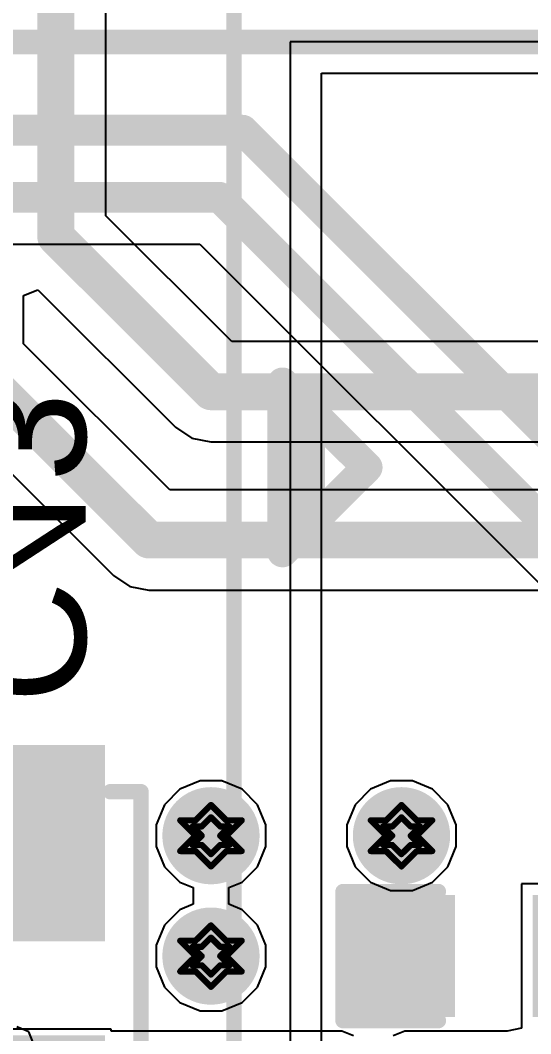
# Model space of a CAD drawing. Header units: inches. Extents: x -2.7 to 10.9, y -2.9 to 7.4.
# Drawn here: x 2.0883 to 2.2542, y 0.2539 to 0.5836 of the extents above; entities that cross this region are included whole.
import ezdxf

# ---------------------------------------------------------------- set-up
doc = ezdxf.new("R2010")
doc.units = ezdxf.units.IN
doc.header["$MEASUREMENT"] = 0
for name, color, linetype in [('Board Outline', 216, 'Continuous'), ('Bottom Layer', 5, 'Continuous'), ('Bottom Overlay', 54, 'Continuous'), ('Bottom Paste', 16, 'Continuous'), ('Bottom Solder', 6, 'Continuous'), ('Drill Drawing', 1, 'Continuous'), ('Layer 2', 16, 'Continuous'), ('Layer 3', 76, 'Continuous'), ('Top Layer', 1, 'Continuous'), ('Top Overlay', 2, 'Continuous'), ('Top Solder', 216, 'Continuous'), ('Via Holes', 16, 'Continuous')]:
    doc.layers.add(name, color=color, linetype=linetype)
doc.styles.add('Arial', font='', dxfattribs={"height": 0.2})
doc.styles.get('Arial').set_extended_font_data('Arial')

# ---------------------------------------------------------------- blocks, each defined once
blk = doc.blocks.new('53261_0871_246')
at = {"layer": 'Top Overlay'}
blk.add_hatch(color=2, dxfattribs=at).paths.add_polyline_path([(-0.0165, -0.124), (0.0175, -0.124), (0.0175, -0.11025), (-0.0165, -0.11025)])
for points in [[(-0.0275, -0.124, 0.01, 0.01, 0), (0, -0.0965, 0.01, 0.01, 0)], [(0.0275, -0.124, 0.01, 0.01, 0), (0, -0.0965, 0.01, 0.01, 0)], [(0.0275, -0.124, 0.01, 0.01, 0), (-0.0275, -0.124, 0.01, 0.01, 0)], [(0.29823, -0.13976, 0.005, 0.005, 0), (-0.29823, -0.13976, 0.005, 0.005, 0)]]:
    blk.add_lwpolyline(points, format="xyseb", dxfattribs=at)
for points in [[(-0.0025, -0.0965, 0.005, 0.005, 1), (0.0025, -0.0965, 0.005, 0.005, 1)], [(-0.0025, -0.0965, 0.005, 0.005, 1), (0.0025, -0.0965, 0.005, 0.005, 1)], [(-0.03, -0.124, 0.005, 0.005, 1), (-0.025, -0.124, 0.005, 0.005, 1)], [(-0.03, -0.124, 0.005, 0.005, 1), (-0.025, -0.124, 0.005, 0.005, 1)], [(0.025, -0.124, 0.005, 0.005, 1), (0.03, -0.124, 0.005, 0.005, 1)], [(0.025, -0.124, 0.005, 0.005, 1), (0.03, -0.124, 0.005, 0.005, 1)]]:
    blk.add_lwpolyline(points, format="xyseb", close=True, dxfattribs=at)
blk = doc.blocks.new('C____A_B_303')
at = {"layer": 'Bottom Layer'}
for points in [[(-0.0752, 0.02224), (-0.01929, 0.02224), (-0.01929, -0.02224), (-0.0752, -0.02224)], [(0.01929, 0.02224), (0.0752, 0.02224), (0.0752, -0.02224), (0.01929, -0.02224)]]:
    blk.add_hatch(color=5, dxfattribs=at).paths.add_polyline_path(points)
at = {"layer": 'Bottom Paste'}
for points in [[(-0.0752, 0.02224), (-0.01929, 0.02224), (-0.01929, -0.02224), (-0.0752, -0.02224)], [(0.01929, 0.02224), (0.0752, 0.02224), (0.0752, -0.02224), (0.01929, -0.02224)]]:
    blk.add_hatch(color=16, dxfattribs=at).paths.add_polyline_path(points)
at = {"layer": 'Bottom Solder'}
for points in [[(-0.0792, 0.02624), (-0.01529, 0.02624), (-0.01529, -0.02624), (-0.0792, -0.02624)], [(0.01529, 0.02624), (0.0792, 0.02624), (0.0792, -0.02624), (0.01529, -0.02624)]]:
    blk.add_hatch(color=6, dxfattribs=at).paths.add_polyline_path(points)
at = {"layer": 'Bottom Overlay'}
for points in [[(-0.064, 0.038, 0.005, 0.005, 0), (-0.064, 0.03, 0.005, 0.005, 0)], [(-0.064, 0.038, 0.005, 0.005, 0), (0.064, 0.038, 0.005, 0.005, 0)], [(0.064, 0.038, 0.005, 0.005, 0), (0.064, 0.028, 0.005, 0.005, 0)], [(-0.09524, 0.01081, 0.00787, 0.00787, 0), (-0.09524, -0.01281, 0.00787, 0.00787, 0)], [(-0.10706, -0.001, 0.00787, 0.00787, 0), (-0.08343, -0.001, 0.00787, 0.00787, 0)], [(0.064, -0.028, 0.005, 0.005, 0), (0.064, -0.038, 0.005, 0.005, 0)], [(-0.064, -0.03, 0.005, 0.005, 0), (-0.064, -0.038, 0.005, 0.005, 0)], [(-0.064, -0.038, 0.005, 0.005, 0), (0.064, -0.038, 0.005, 0.005, 0)]]:
    blk.add_lwpolyline(points, format="xyseb", dxfattribs=at)
for points in [[(-0.06525, 0.038, 0.0025, 0.0025, 1), (-0.06275, 0.038, 0.0025, 0.0025, 1)], [(-0.06525, 0.038, 0.0025, 0.0025, 1), (-0.06275, 0.038, 0.0025, 0.0025, 1)], [(0.06275, 0.038, 0.0025, 0.0025, 1), (0.06525, 0.038, 0.0025, 0.0025, 1)], [(0.06275, 0.038, 0.0025, 0.0025, 1), (0.06525, 0.038, 0.0025, 0.0025, 1)], [(-0.06525, 0.03, 0.0025, 0.0025, 1), (-0.06275, 0.03, 0.0025, 0.0025, 1)], [(0.06275, 0.028, 0.0025, 0.0025, 1), (0.06525, 0.028, 0.0025, 0.0025, 1)], [(-0.09721, 0.01081, 0.00394, 0.00394, 1), (-0.09328, 0.01081, 0.00394, 0.00394, 1)], [(-0.10902, -0.001, 0.00394, 0.00394, 1), (-0.10509, -0.001, 0.00394, 0.00394, 1)], [(-0.0854, -0.001, 0.00394, 0.00394, 1), (-0.08146, -0.001, 0.00394, 0.00394, 1)], [(-0.09721, -0.01281, 0.00394, 0.00394, 1), (-0.09328, -0.01281, 0.00394, 0.00394, 1)], [(0.06275, -0.028, 0.0025, 0.0025, 1), (0.06525, -0.028, 0.0025, 0.0025, 1)], [(-0.06525, -0.03, 0.0025, 0.0025, 1), (-0.06275, -0.03, 0.0025, 0.0025, 1)], [(-0.06525, -0.038, 0.0025, 0.0025, 1), (-0.06275, -0.038, 0.0025, 0.0025, 1)], [(-0.06525, -0.038, 0.0025, 0.0025, 1), (-0.06275, -0.038, 0.0025, 0.0025, 1)], [(0.06275, -0.038, 0.0025, 0.0025, 1), (0.06525, -0.038, 0.0025, 0.0025, 1)], [(0.06275, -0.038, 0.0025, 0.0025, 1), (0.06525, -0.038, 0.0025, 0.0025, 1)]]:
    blk.add_lwpolyline(points, format="xyseb", close=True, dxfattribs=at)
blk = doc.blocks.new('C___0603_B_307')
at = {"layer": 'Bottom Layer'}
for points in [[(-0.045, -0.0175), (-0.045, 0.0175), (-0.015, 0.0175), (-0.015, -0.0175)], [(0.015, -0.0175), (0.015, 0.0175), (0.045, 0.0175), (0.045, -0.0175)]]:
    blk.add_hatch(color=5, dxfattribs=at).paths.add_polyline_path(points)
at = {"layer": 'Bottom Paste'}
for points in [[(-0.045, -0.0175), (-0.045, 0.0175), (-0.015, 0.0175), (-0.015, -0.0175)], [(0.015, -0.0175), (0.015, 0.0175), (0.045, 0.0175), (0.045, -0.0175)]]:
    blk.add_hatch(color=16, dxfattribs=at).paths.add_polyline_path(points)
at = {"layer": 'Bottom Solder'}
for points in [[(-0.04736, -0.01986), (-0.04736, 0.01986), (-0.01264, 0.01986), (-0.01264, -0.01986)], [(0.01264, -0.01986), (0.01264, 0.01986), (0.04736, 0.01986), (0.04736, -0.01986)]]:
    blk.add_hatch(color=6, dxfattribs=at).paths.add_polyline_path(points)
at = {"layer": 'Bottom Overlay'}
for points in [[(-0.049, -0.021, 0.005, 0.005, 0), (-0.049, 0.021, 0.005, 0.005, 0)], [(-0.049, 0.021, 0.005, 0.005, 0), (-0.018, 0.021, 0.005, 0.005, 0)], [(0.018, 0.021, 0.005, 0.005, 0), (0.049, 0.021, 0.005, 0.005, 0)], [(0.049, -0.021, 0.005, 0.005, 0), (0.049, 0.021, 0.005, 0.005, 0)], [(-0.049, -0.021, 0.005, 0.005, 0), (-0.018, -0.021, 0.005, 0.005, 0)], [(0.018, -0.021, 0.005, 0.005, 0), (0.049, -0.021, 0.005, 0.005, 0)]]:
    blk.add_lwpolyline(points, format="xyseb", dxfattribs=at)
for points in [[(-0.05025, 0.021, 0.0025, 0.0025, 1), (-0.04775, 0.021, 0.0025, 0.0025, 1)], [(-0.05025, 0.021, 0.0025, 0.0025, 1), (-0.04775, 0.021, 0.0025, 0.0025, 1)], [(-0.01925, 0.021, 0.0025, 0.0025, 1), (-0.01675, 0.021, 0.0025, 0.0025, 1)], [(0.01675, 0.021, 0.0025, 0.0025, 1), (0.01925, 0.021, 0.0025, 0.0025, 1)], [(0.04775, 0.021, 0.0025, 0.0025, 1), (0.05025, 0.021, 0.0025, 0.0025, 1)], [(0.04775, 0.021, 0.0025, 0.0025, 1), (0.05025, 0.021, 0.0025, 0.0025, 1)], [(-0.05025, -0.021, 0.0025, 0.0025, 1), (-0.04775, -0.021, 0.0025, 0.0025, 1)], [(-0.05025, -0.021, 0.0025, 0.0025, 1), (-0.04775, -0.021, 0.0025, 0.0025, 1)], [(-0.01925, -0.021, 0.0025, 0.0025, 1), (-0.01675, -0.021, 0.0025, 0.0025, 1)], [(0.01675, -0.021, 0.0025, 0.0025, 1), (0.01925, -0.021, 0.0025, 0.0025, 1)], [(0.04775, -0.021, 0.0025, 0.0025, 1), (0.05025, -0.021, 0.0025, 0.0025, 1)], [(0.04775, -0.021, 0.0025, 0.0025, 1), (0.05025, -0.021, 0.0025, 0.0025, 1)]]:
    blk.add_lwpolyline(points, format="xyseb", close=True, dxfattribs=at)

msp = doc.modelspace()

# ---------------------------------------------------------------- hatches: boundary and pattern name
at = {"layer": 'Bottom Layer'}
h = msp.add_hatch(color=5, dxfattribs=at)
edge = h.paths.add_edge_path()
edge.add_arc((2.15029, 0.31828), 0.01181, 0, 360)
h = msp.add_hatch(color=5, dxfattribs=at)
edge = h.paths.add_edge_path()
edge.add_arc((2.21221, 0.31828), 0.01181, 0, 360)
h = msp.add_hatch(color=5, dxfattribs=at)
edge = h.paths.add_edge_path()
edge.add_arc((2.15029, 0.27912), 0.01181, 0, 360)
at = {"layer": 'Bottom Solder'}
h = msp.add_hatch(color=6, dxfattribs=at)
edge = h.paths.add_edge_path()
edge.add_arc((2.15029, 0.31828), 0.01581, 0, 360)
h = msp.add_hatch(color=6, dxfattribs=at)
edge = h.paths.add_edge_path()
edge.add_arc((2.21221, 0.31828), 0.01581, 0, 360)
h = msp.add_hatch(color=6, dxfattribs=at)
edge = h.paths.add_edge_path()
edge.add_arc((2.15029, 0.27912), 0.01581, 0, 360)
at = {"layer": 'Layer 2'}
h = msp.add_hatch(color=16, dxfattribs=at)
edge = h.paths.add_edge_path()
edge.add_arc((2.15029, 0.31828), 0.01181, 0, 360)
h = msp.add_hatch(color=16, dxfattribs=at)
edge = h.paths.add_edge_path()
edge.add_arc((2.21221, 0.31828), 0.01181, 0, 360)
h = msp.add_hatch(color=16, dxfattribs=at)
edge = h.paths.add_edge_path()
edge.add_arc((2.15029, 0.27912), 0.01181, 0, 360)
at = {"layer": 'Layer 3'}
h = msp.add_hatch(color=76, dxfattribs=at)
edge = h.paths.add_edge_path()
edge.add_arc((2.15029, 0.31828), 0.01181, 0, 360)
h = msp.add_hatch(color=76, dxfattribs=at)
edge = h.paths.add_edge_path()
edge.add_arc((2.21221, 0.31828), 0.01181, 0, 360)
h = msp.add_hatch(color=76, dxfattribs=at)
edge = h.paths.add_edge_path()
edge.add_arc((2.15029, 0.27912), 0.01181, 0, 360)
at = {"layer": 'Top Layer'}
h = msp.add_hatch(color=1, dxfattribs=at)
edge = h.paths.add_edge_path()
edge.add_arc((2.15029, 0.31828), 0.01181, 0, 360)
h = msp.add_hatch(color=1, dxfattribs=at)
edge = h.paths.add_edge_path()
edge.add_arc((2.21221, 0.31828), 0.01181, 0, 360)
h = msp.add_hatch(color=1, dxfattribs=at)
edge = h.paths.add_edge_path()
edge.add_arc((2.15029, 0.27912), 0.01181, 0, 360)
at = {"layer": 'Top Solder'}
h = msp.add_hatch(color=216, dxfattribs=at)
edge = h.paths.add_edge_path()
edge.add_arc((2.15029, 0.31828), 0.01581, 0, 360)
h = msp.add_hatch(color=216, dxfattribs=at)
edge = h.paths.add_edge_path()
edge.add_arc((2.21221, 0.31828), 0.01581, 0, 360)
h = msp.add_hatch(color=216, dxfattribs=at)
edge = h.paths.add_edge_path()
edge.add_arc((2.15029, 0.27912), 0.01581, 0, 360)
at = {"layer": 'Via Holes'}
h = msp.add_hatch(color=7, dxfattribs=at)
edge = h.paths.add_edge_path()
edge.add_arc((2.15029, 0.31828), 0.00591, 0, 360)
h = msp.add_hatch(color=7, dxfattribs=at)
edge = h.paths.add_edge_path()
edge.add_arc((2.21221, 0.31828), 0.00591, 0, 360)
h = msp.add_hatch(color=7, dxfattribs=at)
edge = h.paths.add_edge_path()
edge.add_arc((2.15029, 0.27912), 0.00591, 0, 360)

# ---------------------------------------------------------------- linework, layer by layer
at = {"layer": 'Board Outline'}
msp.add_lwpolyline([(-2.49969, 1.37795, 0.005, 0.005, -0.740599), (2.8433, 0.25075, 0.005, 0.005, 0)], format="xyseb", dxfattribs=at)
at = {"layer": 'Bottom Layer'}
for p, q in [((1.68309, 0.51071), (2.14667, 0.51071)), ((2.14667, 0.51071), (2.29645, 0.36092)), ((2.29321, 0.30262), (2.25121, 0.30262)), ((2.25121, 0.30262), (2.25121, 0.25562)), ((2.1178, 0.25531), (2.06131, 0.25531)), ((2.1178, 0.25472), (2.1178, 0.25531)), ((2.19282, 0.25472), (2.1178, 0.25472)), ((2.19665, 0.25314), (2.19282, 0.25472)), ((2.21329, 0.25472), (2.20947, 0.25314)), ((2.24658, 0.25472), (2.21329, 0.25472)), ((2.25121, 0.25562), (2.24658, 0.25472))]:
    msp.add_line(p, q, dxfattribs=at)
for points in [[(2.021, 0.57652, 0.008, 0.008, 0), (2.27848, 0.57652, 0.008, 0.008, 0)], [(1.65645, 0.54781, 0.01, 0.01, 0), (2.16058, 0.54781, 0.01, 0.01, 0)], [(2.16058, 0.54781, 0.01, 0.01, 0), (2.33253, 0.37586, 0.01, 0.01, 0)], [(1.67675, 0.526, 0.01, 0.01, 0), (2.153, 0.526, 0.01, 0.01, 0)], [(2.153, 0.526, 0.01, 0.01, 0), (2.31175, 0.36725, 0.01, 0.01, 0)]]:
    msp.add_lwpolyline(points, format="xyseb", dxfattribs=at)
for points in [[(2.15808, 0.54781, 0.005, 0.005, 1), (2.16308, 0.54781, 0.005, 0.005, 1)], [(2.15808, 0.54781, 0.005, 0.005, 1), (2.16308, 0.54781, 0.005, 0.005, 1)], [(2.1505, 0.526, 0.005, 0.005, 1), (2.1555, 0.526, 0.005, 0.005, 1)], [(2.1505, 0.526, 0.005, 0.005, 1), (2.1555, 0.526, 0.005, 0.005, 1)]]:
    msp.add_lwpolyline(points, format="xyseb", close=True, dxfattribs=at)
at = {"layer": 'Drill Drawing'}
for points in [[(2.14529, 0.32328, 0.002, 0.002, 0), (2.15029, 0.32828, 0.002, 0.002, 0)], [(2.15029, 0.32828, 0.002, 0.002, 0), (2.15529, 0.32328, 0.002, 0.002, 0)], [(2.20721, 0.32328, 0.002, 0.002, 0), (2.21221, 0.32828, 0.002, 0.002, 0)], [(2.21221, 0.32828, 0.002, 0.002, 0), (2.21721, 0.32328, 0.002, 0.002, 0)], [(2.14029, 0.32328, 0.002, 0.002, 0), (2.14529, 0.31828, 0.002, 0.002, 0)], [(2.14029, 0.32328, 0.002, 0.002, 0), (2.14529, 0.32328, 0.002, 0.002, 0)], [(2.14729, 0.32128, 0.002, 0.002, 0), (2.15029, 0.32428, 0.002, 0.002, 0)], [(2.15029, 0.32428, 0.002, 0.002, 0), (2.15329, 0.32128, 0.002, 0.002, 0)], [(2.15529, 0.32328, 0.002, 0.002, 0), (2.16029, 0.32328, 0.002, 0.002, 0)], [(2.15529, 0.31828, 0.002, 0.002, 0), (2.16029, 0.32328, 0.002, 0.002, 0)], [(2.20221, 0.32328, 0.002, 0.002, 0), (2.20721, 0.31828, 0.002, 0.002, 0)], [(2.20221, 0.32328, 0.002, 0.002, 0), (2.20721, 0.32328, 0.002, 0.002, 0)], [(2.20921, 0.32128, 0.002, 0.002, 0), (2.21221, 0.32428, 0.002, 0.002, 0)], [(2.21221, 0.32428, 0.002, 0.002, 0), (2.21521, 0.32128, 0.002, 0.002, 0)], [(2.21721, 0.32328, 0.002, 0.002, 0), (2.22221, 0.32328, 0.002, 0.002, 0)], [(2.21721, 0.31828, 0.002, 0.002, 0), (2.22221, 0.32328, 0.002, 0.002, 0)], [(2.14429, 0.32128, 0.002, 0.002, 0), (2.14729, 0.31828, 0.002, 0.002, 0)], [(2.14429, 0.32128, 0.002, 0.002, 0), (2.14729, 0.32128, 0.002, 0.002, 0)], [(2.15329, 0.32128, 0.002, 0.002, 0), (2.15629, 0.32128, 0.002, 0.002, 0)], [(2.15329, 0.31828, 0.002, 0.002, 0), (2.15629, 0.32128, 0.002, 0.002, 0)], [(2.20621, 0.32128, 0.002, 0.002, 0), (2.20921, 0.31828, 0.002, 0.002, 0)], [(2.20621, 0.32128, 0.002, 0.002, 0), (2.20921, 0.32128, 0.002, 0.002, 0)], [(2.21521, 0.32128, 0.002, 0.002, 0), (2.21821, 0.32128, 0.002, 0.002, 0)], [(2.21521, 0.31828, 0.002, 0.002, 0), (2.21821, 0.32128, 0.002, 0.002, 0)], [(2.14029, 0.31328, 0.002, 0.002, 0), (2.14529, 0.31828, 0.002, 0.002, 0)], [(2.14429, 0.31528, 0.002, 0.002, 0), (2.14729, 0.31828, 0.002, 0.002, 0)], [(2.15329, 0.31828, 0.002, 0.002, 0), (2.15629, 0.31528, 0.002, 0.002, 0)], [(2.15529, 0.31828, 0.002, 0.002, 0), (2.16029, 0.31328, 0.002, 0.002, 0)], [(2.20221, 0.31328, 0.002, 0.002, 0), (2.20721, 0.31828, 0.002, 0.002, 0)], [(2.20621, 0.31528, 0.002, 0.002, 0), (2.20921, 0.31828, 0.002, 0.002, 0)], [(2.21521, 0.31828, 0.002, 0.002, 0), (2.21821, 0.31528, 0.002, 0.002, 0)], [(2.21721, 0.31828, 0.002, 0.002, 0), (2.22221, 0.31328, 0.002, 0.002, 0)], [(2.14029, 0.31328, 0.002, 0.002, 0), (2.14529, 0.31328, 0.002, 0.002, 0)], [(2.14429, 0.31528, 0.002, 0.002, 0), (2.14729, 0.31528, 0.002, 0.002, 0)], [(2.14529, 0.31328, 0.002, 0.002, 0), (2.15029, 0.30828, 0.002, 0.002, 0)], [(2.14729, 0.31528, 0.002, 0.002, 0), (2.15029, 0.31228, 0.002, 0.002, 0)], [(2.15029, 0.31228, 0.002, 0.002, 0), (2.15329, 0.31528, 0.002, 0.002, 0)], [(2.15029, 0.30828, 0.002, 0.002, 0), (2.15529, 0.31328, 0.002, 0.002, 0)], [(2.15329, 0.31528, 0.002, 0.002, 0), (2.15629, 0.31528, 0.002, 0.002, 0)], [(2.15529, 0.31328, 0.002, 0.002, 0), (2.16029, 0.31328, 0.002, 0.002, 0)], [(2.20221, 0.31328, 0.002, 0.002, 0), (2.20721, 0.31328, 0.002, 0.002, 0)], [(2.20621, 0.31528, 0.002, 0.002, 0), (2.20921, 0.31528, 0.002, 0.002, 0)], [(2.20721, 0.31328, 0.002, 0.002, 0), (2.21221, 0.30828, 0.002, 0.002, 0)], [(2.20921, 0.31528, 0.002, 0.002, 0), (2.21221, 0.31228, 0.002, 0.002, 0)], [(2.21221, 0.31228, 0.002, 0.002, 0), (2.21521, 0.31528, 0.002, 0.002, 0)], [(2.21221, 0.30828, 0.002, 0.002, 0), (2.21721, 0.31328, 0.002, 0.002, 0)], [(2.21521, 0.31528, 0.002, 0.002, 0), (2.21821, 0.31528, 0.002, 0.002, 0)], [(2.21721, 0.31328, 0.002, 0.002, 0), (2.22221, 0.31328, 0.002, 0.002, 0)], [(2.14529, 0.28412, 0.002, 0.002, 0), (2.15029, 0.28912, 0.002, 0.002, 0)], [(2.15029, 0.28912, 0.002, 0.002, 0), (2.15529, 0.28412, 0.002, 0.002, 0)], [(2.14029, 0.28412, 0.002, 0.002, 0), (2.14529, 0.27912, 0.002, 0.002, 0)], [(2.14029, 0.28412, 0.002, 0.002, 0), (2.14529, 0.28412, 0.002, 0.002, 0)], [(2.14729, 0.28212, 0.002, 0.002, 0), (2.15029, 0.28512, 0.002, 0.002, 0)], [(2.15029, 0.28512, 0.002, 0.002, 0), (2.15329, 0.28212, 0.002, 0.002, 0)], [(2.15529, 0.28412, 0.002, 0.002, 0), (2.16029, 0.28412, 0.002, 0.002, 0)], [(2.15529, 0.27912, 0.002, 0.002, 0), (2.16029, 0.28412, 0.002, 0.002, 0)], [(2.14429, 0.28212, 0.002, 0.002, 0), (2.14729, 0.27912, 0.002, 0.002, 0)], [(2.14429, 0.28212, 0.002, 0.002, 0), (2.14729, 0.28212, 0.002, 0.002, 0)], [(2.15329, 0.28212, 0.002, 0.002, 0), (2.15629, 0.28212, 0.002, 0.002, 0)], [(2.15329, 0.27912, 0.002, 0.002, 0), (2.15629, 0.28212, 0.002, 0.002, 0)], [(2.14029, 0.27412, 0.002, 0.002, 0), (2.14529, 0.27912, 0.002, 0.002, 0)], [(2.14429, 0.27612, 0.002, 0.002, 0), (2.14729, 0.27912, 0.002, 0.002, 0)], [(2.14429, 0.27612, 0.002, 0.002, 0), (2.14729, 0.27612, 0.002, 0.002, 0)], [(2.14729, 0.27612, 0.002, 0.002, 0), (2.15029, 0.27312, 0.002, 0.002, 0)], [(2.15029, 0.27312, 0.002, 0.002, 0), (2.15329, 0.27612, 0.002, 0.002, 0)], [(2.15329, 0.27912, 0.002, 0.002, 0), (2.15629, 0.27612, 0.002, 0.002, 0)], [(2.15329, 0.27612, 0.002, 0.002, 0), (2.15629, 0.27612, 0.002, 0.002, 0)], [(2.15529, 0.27912, 0.002, 0.002, 0), (2.16029, 0.27412, 0.002, 0.002, 0)], [(2.14029, 0.27412, 0.002, 0.002, 0), (2.14529, 0.27412, 0.002, 0.002, 0)], [(2.14529, 0.27412, 0.002, 0.002, 0), (2.15029, 0.26912, 0.002, 0.002, 0)], [(2.15029, 0.26912, 0.002, 0.002, 0), (2.15529, 0.27412, 0.002, 0.002, 0)], [(2.15529, 0.27412, 0.002, 0.002, 0), (2.16029, 0.27412, 0.002, 0.002, 0)]]:
    msp.add_lwpolyline(points, format="xyseb", dxfattribs=at)
for points in [[(2.14979, 0.32828, 0.001, 0.001, 1), (2.15079, 0.32828, 0.001, 0.001, 1)], [(2.14979, 0.32828, 0.001, 0.001, 1), (2.15079, 0.32828, 0.001, 0.001, 1)], [(2.21171, 0.32828, 0.001, 0.001, 1), (2.21271, 0.32828, 0.001, 0.001, 1)], [(2.21171, 0.32828, 0.001, 0.001, 1), (2.21271, 0.32828, 0.001, 0.001, 1)], [(2.13979, 0.32328, 0.001, 0.001, 1), (2.14079, 0.32328, 0.001, 0.001, 1)], [(2.13979, 0.32328, 0.001, 0.001, 1), (2.14079, 0.32328, 0.001, 0.001, 1)], [(2.14479, 0.32328, 0.001, 0.001, 1), (2.14579, 0.32328, 0.001, 0.001, 1)], [(2.14479, 0.32328, 0.001, 0.001, 1), (2.14579, 0.32328, 0.001, 0.001, 1)], [(2.14979, 0.32428, 0.001, 0.001, 1), (2.15079, 0.32428, 0.001, 0.001, 1)], [(2.14979, 0.32428, 0.001, 0.001, 1), (2.15079, 0.32428, 0.001, 0.001, 1)], [(2.15479, 0.32328, 0.001, 0.001, 1), (2.15579, 0.32328, 0.001, 0.001, 1)], [(2.15479, 0.32328, 0.001, 0.001, 1), (2.15579, 0.32328, 0.001, 0.001, 1)], [(2.15979, 0.32328, 0.001, 0.001, 1), (2.16079, 0.32328, 0.001, 0.001, 1)], [(2.15979, 0.32328, 0.001, 0.001, 1), (2.16079, 0.32328, 0.001, 0.001, 1)], [(2.20171, 0.32328, 0.001, 0.001, 1), (2.20271, 0.32328, 0.001, 0.001, 1)], [(2.20171, 0.32328, 0.001, 0.001, 1), (2.20271, 0.32328, 0.001, 0.001, 1)], [(2.20671, 0.32328, 0.001, 0.001, 1), (2.20771, 0.32328, 0.001, 0.001, 1)], [(2.20671, 0.32328, 0.001, 0.001, 1), (2.20771, 0.32328, 0.001, 0.001, 1)], [(2.21171, 0.32428, 0.001, 0.001, 1), (2.21271, 0.32428, 0.001, 0.001, 1)], [(2.21171, 0.32428, 0.001, 0.001, 1), (2.21271, 0.32428, 0.001, 0.001, 1)], [(2.21671, 0.32328, 0.001, 0.001, 1), (2.21771, 0.32328, 0.001, 0.001, 1)], [(2.21671, 0.32328, 0.001, 0.001, 1), (2.21771, 0.32328, 0.001, 0.001, 1)], [(2.22171, 0.32328, 0.001, 0.001, 1), (2.22271, 0.32328, 0.001, 0.001, 1)], [(2.22171, 0.32328, 0.001, 0.001, 1), (2.22271, 0.32328, 0.001, 0.001, 1)], [(2.14379, 0.32128, 0.001, 0.001, 1), (2.14479, 0.32128, 0.001, 0.001, 1)], [(2.14379, 0.32128, 0.001, 0.001, 1), (2.14479, 0.32128, 0.001, 0.001, 1)], [(2.14679, 0.32128, 0.001, 0.001, 1), (2.14779, 0.32128, 0.001, 0.001, 1)], [(2.14679, 0.32128, 0.001, 0.001, 1), (2.14779, 0.32128, 0.001, 0.001, 1)], [(2.15279, 0.32128, 0.001, 0.001, 1), (2.15379, 0.32128, 0.001, 0.001, 1)], [(2.15279, 0.32128, 0.001, 0.001, 1), (2.15379, 0.32128, 0.001, 0.001, 1)], [(2.15579, 0.32128, 0.001, 0.001, 1), (2.15679, 0.32128, 0.001, 0.001, 1)], [(2.15579, 0.32128, 0.001, 0.001, 1), (2.15679, 0.32128, 0.001, 0.001, 1)], [(2.20571, 0.32128, 0.001, 0.001, 1), (2.20671, 0.32128, 0.001, 0.001, 1)], [(2.20571, 0.32128, 0.001, 0.001, 1), (2.20671, 0.32128, 0.001, 0.001, 1)], [(2.20871, 0.32128, 0.001, 0.001, 1), (2.20971, 0.32128, 0.001, 0.001, 1)], [(2.20871, 0.32128, 0.001, 0.001, 1), (2.20971, 0.32128, 0.001, 0.001, 1)], [(2.21471, 0.32128, 0.001, 0.001, 1), (2.21571, 0.32128, 0.001, 0.001, 1)], [(2.21471, 0.32128, 0.001, 0.001, 1), (2.21571, 0.32128, 0.001, 0.001, 1)], [(2.21771, 0.32128, 0.001, 0.001, 1), (2.21871, 0.32128, 0.001, 0.001, 1)], [(2.21771, 0.32128, 0.001, 0.001, 1), (2.21871, 0.32128, 0.001, 0.001, 1)], [(2.14479, 0.31828, 0.001, 0.001, 1), (2.14579, 0.31828, 0.001, 0.001, 1)], [(2.14479, 0.31828, 0.001, 0.001, 1), (2.14579, 0.31828, 0.001, 0.001, 1)], [(2.14679, 0.31828, 0.001, 0.001, 1), (2.14779, 0.31828, 0.001, 0.001, 1)], [(2.14679, 0.31828, 0.001, 0.001, 1), (2.14779, 0.31828, 0.001, 0.001, 1)], [(2.15279, 0.31828, 0.001, 0.001, 1), (2.15379, 0.31828, 0.001, 0.001, 1)], [(2.15279, 0.31828, 0.001, 0.001, 1), (2.15379, 0.31828, 0.001, 0.001, 1)], [(2.15479, 0.31828, 0.001, 0.001, 1), (2.15579, 0.31828, 0.001, 0.001, 1)], [(2.15479, 0.31828, 0.001, 0.001, 1), (2.15579, 0.31828, 0.001, 0.001, 1)], [(2.20671, 0.31828, 0.001, 0.001, 1), (2.20771, 0.31828, 0.001, 0.001, 1)], [(2.20671, 0.31828, 0.001, 0.001, 1), (2.20771, 0.31828, 0.001, 0.001, 1)], [(2.20871, 0.31828, 0.001, 0.001, 1), (2.20971, 0.31828, 0.001, 0.001, 1)], [(2.20871, 0.31828, 0.001, 0.001, 1), (2.20971, 0.31828, 0.001, 0.001, 1)], [(2.21471, 0.31828, 0.001, 0.001, 1), (2.21571, 0.31828, 0.001, 0.001, 1)], [(2.21471, 0.31828, 0.001, 0.001, 1), (2.21571, 0.31828, 0.001, 0.001, 1)], [(2.21671, 0.31828, 0.001, 0.001, 1), (2.21771, 0.31828, 0.001, 0.001, 1)], [(2.21671, 0.31828, 0.001, 0.001, 1), (2.21771, 0.31828, 0.001, 0.001, 1)], [(2.13979, 0.31328, 0.001, 0.001, 1), (2.14079, 0.31328, 0.001, 0.001, 1)], [(2.13979, 0.31328, 0.001, 0.001, 1), (2.14079, 0.31328, 0.001, 0.001, 1)], [(2.14379, 0.31528, 0.001, 0.001, 1), (2.14479, 0.31528, 0.001, 0.001, 1)], [(2.14379, 0.31528, 0.001, 0.001, 1), (2.14479, 0.31528, 0.001, 0.001, 1)], [(2.14479, 0.31328, 0.001, 0.001, 1), (2.14579, 0.31328, 0.001, 0.001, 1)], [(2.14479, 0.31328, 0.001, 0.001, 1), (2.14579, 0.31328, 0.001, 0.001, 1)], [(2.14679, 0.31528, 0.001, 0.001, 1), (2.14779, 0.31528, 0.001, 0.001, 1)], [(2.14679, 0.31528, 0.001, 0.001, 1), (2.14779, 0.31528, 0.001, 0.001, 1)], [(2.14979, 0.31228, 0.001, 0.001, 1), (2.15079, 0.31228, 0.001, 0.001, 1)], [(2.14979, 0.31228, 0.001, 0.001, 1), (2.15079, 0.31228, 0.001, 0.001, 1)], [(2.15279, 0.31528, 0.001, 0.001, 1), (2.15379, 0.31528, 0.001, 0.001, 1)], [(2.15279, 0.31528, 0.001, 0.001, 1), (2.15379, 0.31528, 0.001, 0.001, 1)], [(2.15479, 0.31328, 0.001, 0.001, 1), (2.15579, 0.31328, 0.001, 0.001, 1)], [(2.15479, 0.31328, 0.001, 0.001, 1), (2.15579, 0.31328, 0.001, 0.001, 1)], [(2.15579, 0.31528, 0.001, 0.001, 1), (2.15679, 0.31528, 0.001, 0.001, 1)], [(2.15579, 0.31528, 0.001, 0.001, 1), (2.15679, 0.31528, 0.001, 0.001, 1)], [(2.15979, 0.31328, 0.001, 0.001, 1), (2.16079, 0.31328, 0.001, 0.001, 1)], [(2.15979, 0.31328, 0.001, 0.001, 1), (2.16079, 0.31328, 0.001, 0.001, 1)], [(2.20171, 0.31328, 0.001, 0.001, 1), (2.20271, 0.31328, 0.001, 0.001, 1)], [(2.20171, 0.31328, 0.001, 0.001, 1), (2.20271, 0.31328, 0.001, 0.001, 1)], [(2.20571, 0.31528, 0.001, 0.001, 1), (2.20671, 0.31528, 0.001, 0.001, 1)], [(2.20571, 0.31528, 0.001, 0.001, 1), (2.20671, 0.31528, 0.001, 0.001, 1)], [(2.20671, 0.31328, 0.001, 0.001, 1), (2.20771, 0.31328, 0.001, 0.001, 1)], [(2.20671, 0.31328, 0.001, 0.001, 1), (2.20771, 0.31328, 0.001, 0.001, 1)], [(2.20871, 0.31528, 0.001, 0.001, 1), (2.20971, 0.31528, 0.001, 0.001, 1)], [(2.20871, 0.31528, 0.001, 0.001, 1), (2.20971, 0.31528, 0.001, 0.001, 1)], [(2.21171, 0.31228, 0.001, 0.001, 1), (2.21271, 0.31228, 0.001, 0.001, 1)], [(2.21171, 0.31228, 0.001, 0.001, 1), (2.21271, 0.31228, 0.001, 0.001, 1)], [(2.21471, 0.31528, 0.001, 0.001, 1), (2.21571, 0.31528, 0.001, 0.001, 1)], [(2.21471, 0.31528, 0.001, 0.001, 1), (2.21571, 0.31528, 0.001, 0.001, 1)], [(2.21671, 0.31328, 0.001, 0.001, 1), (2.21771, 0.31328, 0.001, 0.001, 1)], [(2.21671, 0.31328, 0.001, 0.001, 1), (2.21771, 0.31328, 0.001, 0.001, 1)], [(2.21771, 0.31528, 0.001, 0.001, 1), (2.21871, 0.31528, 0.001, 0.001, 1)], [(2.21771, 0.31528, 0.001, 0.001, 1), (2.21871, 0.31528, 0.001, 0.001, 1)], [(2.22171, 0.31328, 0.001, 0.001, 1), (2.22271, 0.31328, 0.001, 0.001, 1)], [(2.22171, 0.31328, 0.001, 0.001, 1), (2.22271, 0.31328, 0.001, 0.001, 1)], [(2.14979, 0.30828, 0.001, 0.001, 1), (2.15079, 0.30828, 0.001, 0.001, 1)], [(2.14979, 0.30828, 0.001, 0.001, 1), (2.15079, 0.30828, 0.001, 0.001, 1)], [(2.21171, 0.30828, 0.001, 0.001, 1), (2.21271, 0.30828, 0.001, 0.001, 1)], [(2.21171, 0.30828, 0.001, 0.001, 1), (2.21271, 0.30828, 0.001, 0.001, 1)], [(2.14979, 0.28912, 0.001, 0.001, 1), (2.15079, 0.28912, 0.001, 0.001, 1)], [(2.14979, 0.28912, 0.001, 0.001, 1), (2.15079, 0.28912, 0.001, 0.001, 1)], [(2.13979, 0.28412, 0.001, 0.001, 1), (2.14079, 0.28412, 0.001, 0.001, 1)], [(2.13979, 0.28412, 0.001, 0.001, 1), (2.14079, 0.28412, 0.001, 0.001, 1)], [(2.14479, 0.28412, 0.001, 0.001, 1), (2.14579, 0.28412, 0.001, 0.001, 1)], [(2.14479, 0.28412, 0.001, 0.001, 1), (2.14579, 0.28412, 0.001, 0.001, 1)], [(2.14979, 0.28512, 0.001, 0.001, 1), (2.15079, 0.28512, 0.001, 0.001, 1)], [(2.14979, 0.28512, 0.001, 0.001, 1), (2.15079, 0.28512, 0.001, 0.001, 1)], [(2.15479, 0.28412, 0.001, 0.001, 1), (2.15579, 0.28412, 0.001, 0.001, 1)], [(2.15479, 0.28412, 0.001, 0.001, 1), (2.15579, 0.28412, 0.001, 0.001, 1)], [(2.15979, 0.28412, 0.001, 0.001, 1), (2.16079, 0.28412, 0.001, 0.001, 1)], [(2.15979, 0.28412, 0.001, 0.001, 1), (2.16079, 0.28412, 0.001, 0.001, 1)], [(2.14379, 0.28212, 0.001, 0.001, 1), (2.14479, 0.28212, 0.001, 0.001, 1)], [(2.14379, 0.28212, 0.001, 0.001, 1), (2.14479, 0.28212, 0.001, 0.001, 1)], [(2.14679, 0.28212, 0.001, 0.001, 1), (2.14779, 0.28212, 0.001, 0.001, 1)], [(2.14679, 0.28212, 0.001, 0.001, 1), (2.14779, 0.28212, 0.001, 0.001, 1)], [(2.15279, 0.28212, 0.001, 0.001, 1), (2.15379, 0.28212, 0.001, 0.001, 1)], [(2.15279, 0.28212, 0.001, 0.001, 1), (2.15379, 0.28212, 0.001, 0.001, 1)], [(2.15579, 0.28212, 0.001, 0.001, 1), (2.15679, 0.28212, 0.001, 0.001, 1)], [(2.15579, 0.28212, 0.001, 0.001, 1), (2.15679, 0.28212, 0.001, 0.001, 1)], [(2.14379, 0.27612, 0.001, 0.001, 1), (2.14479, 0.27612, 0.001, 0.001, 1)], [(2.14379, 0.27612, 0.001, 0.001, 1), (2.14479, 0.27612, 0.001, 0.001, 1)], [(2.14479, 0.27912, 0.001, 0.001, 1), (2.14579, 0.27912, 0.001, 0.001, 1)], [(2.14479, 0.27912, 0.001, 0.001, 1), (2.14579, 0.27912, 0.001, 0.001, 1)], [(2.14679, 0.27912, 0.001, 0.001, 1), (2.14779, 0.27912, 0.001, 0.001, 1)], [(2.14679, 0.27912, 0.001, 0.001, 1), (2.14779, 0.27912, 0.001, 0.001, 1)], [(2.14679, 0.27612, 0.001, 0.001, 1), (2.14779, 0.27612, 0.001, 0.001, 1)], [(2.14679, 0.27612, 0.001, 0.001, 1), (2.14779, 0.27612, 0.001, 0.001, 1)], [(2.15279, 0.27912, 0.001, 0.001, 1), (2.15379, 0.27912, 0.001, 0.001, 1)], [(2.15279, 0.27912, 0.001, 0.001, 1), (2.15379, 0.27912, 0.001, 0.001, 1)], [(2.15279, 0.27612, 0.001, 0.001, 1), (2.15379, 0.27612, 0.001, 0.001, 1)], [(2.15279, 0.27612, 0.001, 0.001, 1), (2.15379, 0.27612, 0.001, 0.001, 1)], [(2.15479, 0.27912, 0.001, 0.001, 1), (2.15579, 0.27912, 0.001, 0.001, 1)], [(2.15479, 0.27912, 0.001, 0.001, 1), (2.15579, 0.27912, 0.001, 0.001, 1)], [(2.15579, 0.27612, 0.001, 0.001, 1), (2.15679, 0.27612, 0.001, 0.001, 1)], [(2.15579, 0.27612, 0.001, 0.001, 1), (2.15679, 0.27612, 0.001, 0.001, 1)], [(2.13979, 0.27412, 0.001, 0.001, 1), (2.14079, 0.27412, 0.001, 0.001, 1)], [(2.13979, 0.27412, 0.001, 0.001, 1), (2.14079, 0.27412, 0.001, 0.001, 1)], [(2.14479, 0.27412, 0.001, 0.001, 1), (2.14579, 0.27412, 0.001, 0.001, 1)], [(2.14479, 0.27412, 0.001, 0.001, 1), (2.14579, 0.27412, 0.001, 0.001, 1)], [(2.14979, 0.27312, 0.001, 0.001, 1), (2.15079, 0.27312, 0.001, 0.001, 1)], [(2.14979, 0.27312, 0.001, 0.001, 1), (2.15079, 0.27312, 0.001, 0.001, 1)], [(2.15479, 0.27412, 0.001, 0.001, 1), (2.15579, 0.27412, 0.001, 0.001, 1)], [(2.15479, 0.27412, 0.001, 0.001, 1), (2.15579, 0.27412, 0.001, 0.001, 1)], [(2.15979, 0.27412, 0.001, 0.001, 1), (2.16079, 0.27412, 0.001, 0.001, 1)], [(2.15979, 0.27412, 0.001, 0.001, 1), (2.16079, 0.27412, 0.001, 0.001, 1)], [(2.14979, 0.26912, 0.001, 0.001, 1), (2.15079, 0.26912, 0.001, 0.001, 1)], [(2.14979, 0.26912, 0.001, 0.001, 1), (2.15079, 0.26912, 0.001, 0.001, 1)]]:
    msp.add_lwpolyline(points, format="xyseb", close=True, dxfattribs=at)
at = {"layer": 'Layer 3'}
for p, q in [((2.49972, 0.57652), (2.176, 0.57652)), ((2.176, 0.57652), (2.176, 0.16136)), ((2.1862, 0.16136), (2.1862, 0.56633)), ((2.1862, 0.56633), (2.49725, 0.56633)), ((2.1402, 0.33338), (2.13519, 0.32837)), ((2.14675, 0.33609), (2.1402, 0.33338)), ((2.15384, 0.33609), (2.14675, 0.33609)), ((2.16038, 0.33338), (2.15384, 0.33609)), ((2.16539, 0.32837), (2.16038, 0.33338)), ((2.20212, 0.33338), (2.19711, 0.32837)), ((2.20867, 0.33609), (2.20212, 0.33338)), ((2.21576, 0.33609), (2.20867, 0.33609)), ((2.2223, 0.33338), (2.21576, 0.33609)), ((2.22731, 0.32837), (2.2223, 0.33338)), ((2.13519, 0.32837), (2.13248, 0.32182)), ((2.1681, 0.32182), (2.16539, 0.32837)), ((2.19711, 0.32837), (2.1944, 0.32182)), ((2.23002, 0.32182), (2.22731, 0.32837)), ((2.13248, 0.32182), (2.13248, 0.31474)), ((2.1681, 0.31474), (2.1681, 0.32182)), ((2.1944, 0.32182), (2.1944, 0.31474)), ((2.23002, 0.31474), (2.23002, 0.32182)), ((2.13248, 0.31474), (2.13519, 0.30819)), ((2.16539, 0.30819), (2.1681, 0.31474)), ((2.1944, 0.31474), (2.19711, 0.30819)), ((2.22731, 0.30819), (2.23002, 0.31474)), ((2.13519, 0.30819), (2.1402, 0.30318)), ((2.16038, 0.30318), (2.16539, 0.30819)), ((2.19711, 0.30819), (2.20212, 0.30318)), ((2.2223, 0.30318), (2.22731, 0.30819)), ((2.1402, 0.30318), (2.14449, 0.30141)), ((2.14449, 0.30141), (2.14449, 0.296)), ((2.1561, 0.30141), (2.16038, 0.30318)), ((2.1561, 0.296), (2.1561, 0.30141)), ((2.20212, 0.30318), (2.20867, 0.30047)), ((2.20867, 0.30047), (2.21576, 0.30047)), ((2.21576, 0.30047), (2.2223, 0.30318)), ((2.1402, 0.29422), (2.13519, 0.28921)), ((2.14449, 0.296), (2.1402, 0.29422)), ((2.16038, 0.29422), (2.1561, 0.296)), ((2.16539, 0.28921), (2.16038, 0.29422)), ((2.13519, 0.28921), (2.13248, 0.28266)), ((2.1681, 0.28266), (2.16539, 0.28921)), ((2.13248, 0.28266), (2.13248, 0.27558)), ((2.1681, 0.27558), (2.1681, 0.28266)), ((2.13248, 0.27558), (2.13519, 0.26903)), ((2.16539, 0.26903), (2.1681, 0.27558)), ((2.13519, 0.26903), (2.1402, 0.26402)), ((2.16038, 0.26402), (2.16539, 0.26903)), ((2.1402, 0.26402), (2.14675, 0.26131)), ((2.15384, 0.26131), (2.16038, 0.26402)), ((2.14675, 0.26131), (2.15384, 0.26131))]:
    msp.add_line(p, q, dxfattribs=at)
at = {"layer": 'Top Layer'}
for p, q in [((2.11615, 0.51992), (2.11615, 0.74827)), ((2.15705, 0.47902), (2.11615, 0.51992)), ((2.08939, 0.494), (2.09401, 0.49592)), ((2.09401, 0.49592), (2.13876, 0.45117)), ((2.08939, 0.47829), (2.08939, 0.494)), ((2.13689, 0.43079), (2.08939, 0.47829)), ((2.29237, 0.47902), (2.15705, 0.47902)), ((2.06804, 0.4535), (2.1186, 0.40294)), ((2.13876, 0.45117), (2.14405, 0.44763)), ((2.14405, 0.44763), (2.15029, 0.44639)), ((2.15029, 0.44639), (2.29237, 0.44639)), ((2.31715, 0.43079), (2.13689, 0.43079)), ((2.1186, 0.40294), (2.12389, 0.39941)), ((2.12389, 0.39941), (2.13013, 0.39817)), ((2.13013, 0.39817), (2.31715, 0.39817)), ((2.09106, 0.25448), (2.08723, 0.25606)), ((2.09264, 0.25065), (2.09106, 0.25448))]:
    msp.add_line(p, q, dxfattribs=at)
for points in [[(2.09984, 0.51316, 0.012, 0.012, 0), (2.09984, 0.78427, 0.012, 0.012, 0)], [(2.09984, 0.51316, 0.012, 0.012, 0), (2.15029, 0.46271, 0.012, 0.012, 0)], [(2.07308, 0.47153, 0.012, 0.012, 0), (2.13013, 0.41448, 0.012, 0.012, 0)], [(2.15029, 0.46271, 0.012, 0.012, 0), (2.29953, 0.46271, 0.012, 0.012, 0)], [(2.13013, 0.41448, 0.012, 0.012, 0), (2.35366, 0.41448, 0.012, 0.012, 0)]]:
    msp.add_lwpolyline(points, format="xyseb", dxfattribs=at)
for points in [[(2.09684, 0.51316, 0.006, 0.006, 1), (2.10284, 0.51316, 0.006, 0.006, 1)], [(2.09684, 0.51316, 0.006, 0.006, 1), (2.10284, 0.51316, 0.006, 0.006, 1)], [(2.14729, 0.46271, 0.006, 0.006, 1), (2.15329, 0.46271, 0.006, 0.006, 1)], [(2.14729, 0.46271, 0.006, 0.006, 1), (2.15329, 0.46271, 0.006, 0.006, 1)], [(2.12713, 0.41448, 0.006, 0.006, 1), (2.13313, 0.41448, 0.006, 0.006, 1)], [(2.12713, 0.41448, 0.006, 0.006, 1), (2.13313, 0.41448, 0.006, 0.006, 1)]]:
    msp.add_lwpolyline(points, format="xyseb", close=True, dxfattribs=at)

# ---------------------------------------------------------------- block references
for name, p, rotation in [('53261_0871_246', (2.29756, 0.4381), 270), ('C____A_B_303', (2.08956, 0.2686), 90)]:
    msp.add_blockref(name, p, dxfattribs=dict(rotation=rotation))
msp.add_blockref('C___0603_B_307', (2.24221, 0.27912))

# ---------------------------------------------------------------- texts
at = {"layer": 'Bottom Overlay', "style": 'Arial', "text_generation_flag": 2}
msp.add_text('C43', height=0.04, rotation=270, dxfattribs=at).set_placement((2.06957, 0.36116))

doc.saveas('drawing.dxf')
